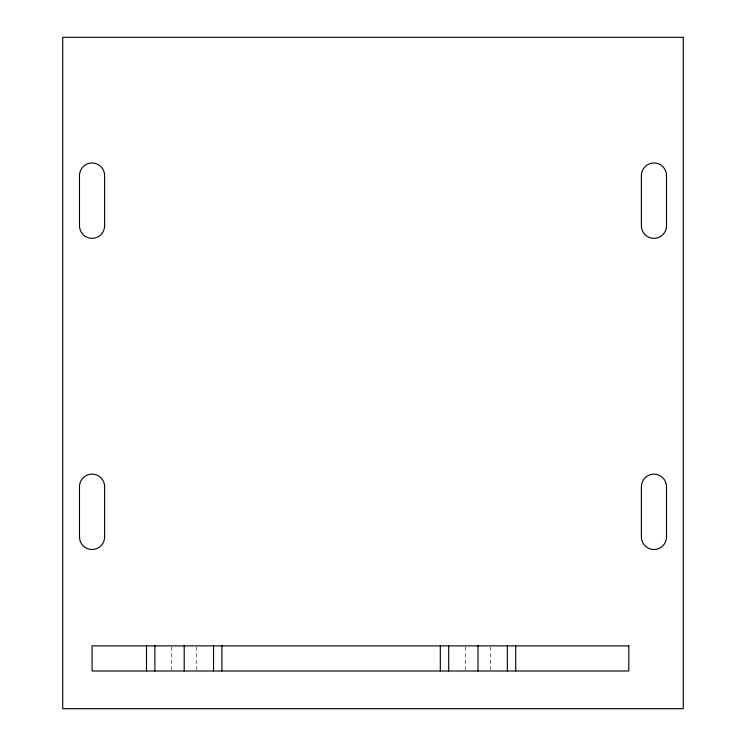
<?xml version="1.0" encoding="UTF-8"?>
<svg xmlns="http://www.w3.org/2000/svg" width="746" height="746" viewBox="0 0 746 746"><rect width="100%" height="100%" fill="white"/><g stroke="black" fill="none" stroke-linecap="round" stroke-linejoin="round"><path stroke-width="0.56" stroke-dasharray="3.73 2.8" d="M490.579 647.006L490.579 669.861M465.448 647.006L465.448 670.999M196.776 647.006L196.776 669.861M171.645 647.006L171.645 670.999"/><path stroke-width="1.12" d="M515.719 645.868L515.719 670.999M507.336 645.868L507.336 670.999M478.018 645.868L478.018 670.999M448.691 645.868L448.691 670.999M440.317 645.868L440.317 670.999M221.907 645.868L221.907 670.999M213.533 645.868L213.533 670.999M184.206 645.868L184.206 670.999M154.888 645.868L154.888 670.999M146.505 645.868L146.505 670.999M683.271 37.3L62.729 37.3L62.729 708.7L683.271 708.7L683.271 37.3M628.813 645.868L92.056 645.868L92.056 670.999L628.813 670.999L628.813 645.868M666.514 225.796L666.514 175.534A12.57 12.57 0 0 0 653.944 162.964A12.57 12.57 0 0 0 641.383 175.534L641.383 225.796A12.57 12.57 0 0 0 653.944 238.366A12.57 12.57 0 0 0 666.514 225.796M666.514 536.961L666.514 486.69A12.57 12.57 0 0 0 653.944 474.13A12.57 12.57 0 0 0 641.383 486.69L641.383 536.961A12.57 12.57 0 0 0 653.944 549.522A12.57 12.57 0 0 0 666.514 536.961M104.617 225.796L104.617 175.534A12.57 12.57 0 0 0 92.056 162.964A12.57 12.57 0 0 0 79.486 175.534L79.486 225.796A12.57 12.57 0 0 0 92.056 238.366A12.57 12.57 0 0 0 104.617 225.796M104.617 536.933L104.617 486.672A12.57 12.57 0 0 0 92.056 474.102A12.57 12.57 0 0 0 79.486 486.672L79.486 536.933A12.57 12.57 0 0 0 92.056 549.504A12.57 12.57 0 0 0 104.617 536.933"/></g></svg>
